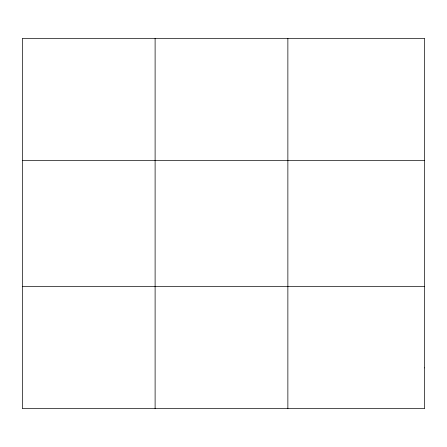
<?xml version="1.0" encoding="UTF-8"?>
<svg xmlns="http://www.w3.org/2000/svg" width="447" height="447" viewBox="0 0 447 447"><rect width="100%" height="100%" fill="white"/><g stroke="black" fill="none" stroke-linecap="round" stroke-linejoin="round"><path stroke-width="0.67" d="M155.109 408.614L155.109 38.386M287.868 408.614L287.868 38.386M22.35 160.562L424.65 160.562M22.35 286.438L424.65 286.438M424.65 367.892L424.65 408.614L22.35 408.614L22.35 38.386L424.65 38.386L424.65 367.892"/></g></svg>
